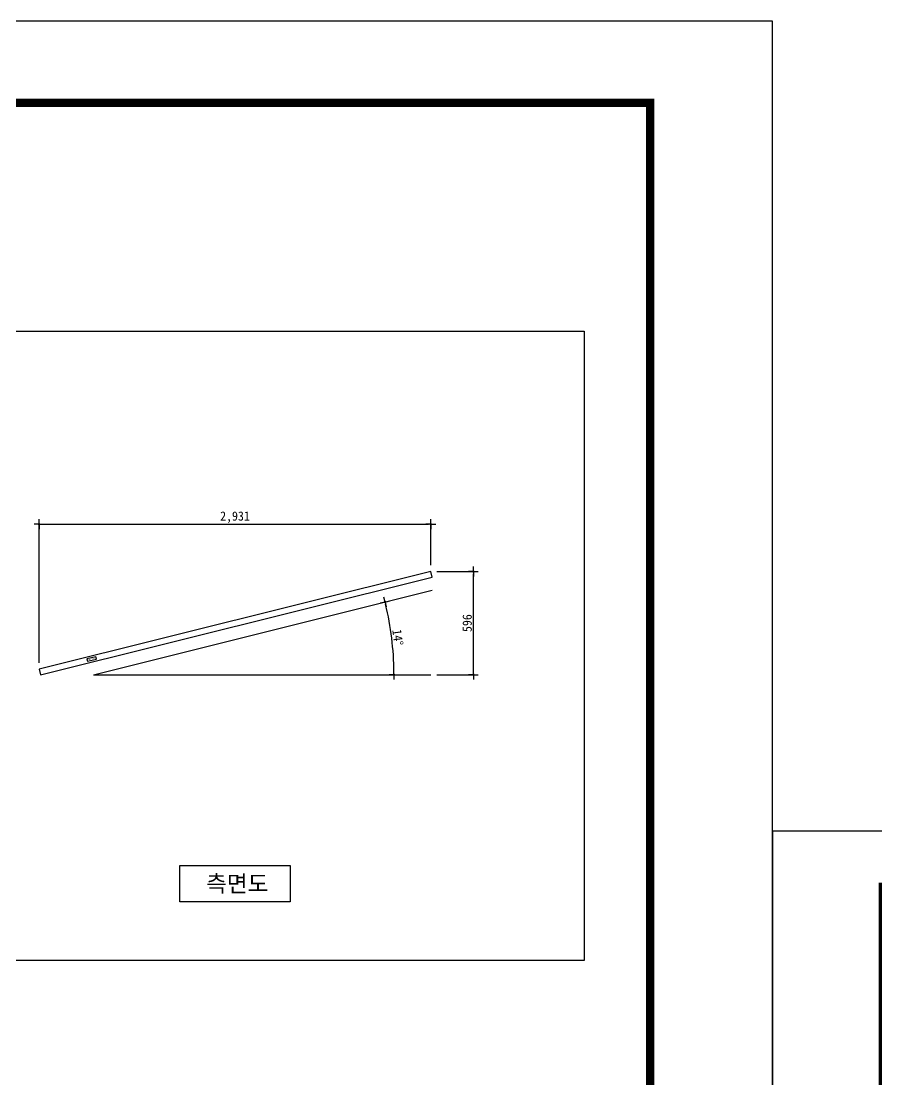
# Model space of a CAD drawing. Header units: millimetres. Extents: x 10297564 to 11610295, y -9287743 to -8409454.
# Drawn here: x 10681277 to 10723164, y -9220765 to -9168943 of the extents above; entities that cross this region are included whole.
import ezdxf
from ezdxf.enums import TextEntityAlignment as Align

# ---------------------------------------------------------------- set-up
doc = ezdxf.new("R2010")
doc.units = ezdxf.units.MM
doc.header["$LTSCALE"] = 100
for name, color, linetype in [('-0', 7, 'Continuous'), ('BOX', 7, 'Continuous'), ('BOX_Def', 8, 'Continuous'), ('E1', 1, 'Continuous'), ('text', 7, 'Continuous'), ('TEXTLINE', 1, 'Continuous')]:
    doc.layers.add(name, color=color, linetype=linetype)
doc.layers.add('TITLE', color=7, linetype='Continuous', lineweight=0)
doc.styles.add('HL-S1', font='DotumChe.ttf')
doc.styles.add('MG', font='malgun.ttf')
doc.styles.get("Standard").update_dxf_attribs({"font": 'arial.ttf'})
doc.dimstyles.new('HL-300', dxfattribs={"dimscale": 150, "dimtxt": 3, "dimasz": 0.8, "dimexe": 1.5, "dimexo": 2, "dimgap": 0.5, "dimtad": 1, "dimdec": 0, "dimzin": 0, "dimdsep": 46, "dimlunit": 6, "dimtxsty": 'HL-S1', "dimblk": 'HL-DOT', "dimcen": 1.5, "dimdle": 1.5, "dimclrd": 256, "dimclre": 256, "dimclrt": 3, "dimadec": 0, "dimazin": 0, "dimtfac": 1, "dimtdec": 0, "dimtix": 1, "dimtmove": 2, "dimatfit": 3, "dimldrblk": 'DOTSMALL', "dimfxl": 1.5, "dimtolj": 1, "dimtzin": 0, "dimlwd": -1, "dimarcsym": 0})

# ---------------------------------------------------------------- blocks, each defined once
blk = doc.blocks.new('20240531_1707261')
at = {"layer": '-0', "lineweight": -3}
for points in [[(-18662, 3048), (-18571, 3386), (4978, -2924), (4888, -3262)], [(1533, -2259), (1572, -2114), (2103, -2257), (2064, -2401)]]:
    blk.add_lwpolyline(points, close=True, dxfattribs=at)
at = {"layer": '-0', "lineweight": -3, "insert": (1820, -2254), "char_height": 60, "attachment_point": 5, "rotation": 165}
blk.add_mtext_dynamic_manual_height_columns('BARCODE', width=55, gutter_width=12.5, heights=[18.4], dxfattribs=at)
blk = doc.blocks.new('HL-DOT')
at = {"color": 0, "linetype": 'ByBlock'}
for q in [(-2, 0), (0, 2), (0, -2), (2, 0)]:
    blk.add_line((0, 0), q, dxfattribs=at)
at = {"color": 0, "linetype": 'ByBlock', "const_width": 0.5}
blk.add_lwpolyline([(-0.25, 0, 1), (0.25, 0, 1)], format="xyb", close=True, dxfattribs=at)
blk = doc.blocks.new('*D902')
at = {"layer": 'defpoints', "color": 0, "linetype": 'Continuous', "ltscale": 2, "transparency": 16777216}
for p in [(10701399, -9196802), (10699478, -9199739), (10684822, -9200935), (10684822, -9200935), (10701330, -9200935)]:
    blk.add_point(p, dxfattribs=at)
at = {"layer": 'E1', "ltscale": 2, "transparency": 16777216}
blk.add_arc((10684822, -9200935), 14705, 0.4676, 13.5324, dxfattribs=at)
at = {"layer": 'E1', "linetype": 'Continuous', "ltscale": 2, "transparency": 16777216, "xscale": 120, "yscale": 120, "zscale": 120}
for p, rotation in [((10699090, -9197378), 103.7662172743126), ((10699527, -9200935), 270.2337827256528)]:
    blk.add_blockref('HL-DOT', p, dxfattribs=dict(at, rotation=rotation))
at = {"layer": 'E1', "color": 3, "linetype": 'Continuous', "ltscale": 2, "transparency": 16777216, "insert": (10699715, -9199107), "char_height": 450, "attachment_point": 5, "rotation": 277, "style": 'HL-S1'}
blk.add_mtext('\\A1;14°', dxfattribs=at)
blk = doc.blocks.new('_DotSmall')
at = {"color": 0, "linetype": 'ByBlock', "const_width": 0.5}
blk.add_lwpolyline([(-0.0625, 0, 1), (0.0625, 0, 1)], format="xyb", close=True, dxfattribs=at)
blk = doc.blocks.new('*D903')
at = {"layer": 'defpoints', "color": 0, "linetype": 'Continuous', "ltscale": 2, "transparency": 16777216}
for p in [(10701330, -9195880), (10703413, -9195880), (10701330, -9200935)]:
    blk.add_point(p, dxfattribs=at)
at = {"layer": 'E1', "linetype": 'Continuous', "lineweight": -2, "ltscale": 2, "transparency": 16777216}
for p, q in [((10701630, -9195880), (10703638, -9195880)), ((10701630, -9200935), (10703638, -9200935))]:
    blk.add_line(p, q, dxfattribs=at)
at = {"layer": 'E1', "ltscale": 2, "transparency": 16777216}
blk.add_line((10703413, -9200815), (10703413, -9196000), dxfattribs=at)
at = {"layer": 'E1', "linetype": 'Continuous', "ltscale": 2, "transparency": 16777216, "xscale": 120, "yscale": 120, "zscale": 120}
for p, rotation in [((10703413, -9195880), 90), ((10703413, -9200935), 270)]:
    blk.add_blockref('HL-DOT', p, dxfattribs=dict(at, rotation=rotation))
at = {"layer": 'E1', "color": 3, "linetype": 'Continuous', "ltscale": 2, "transparency": 16777216, "insert": (10703113, -9198408), "char_height": 450, "attachment_point": 5, "rotation": 90, "style": 'HL-S1'}
blk.add_mtext('\\A1;596', dxfattribs=at)
blk = doc.blocks.new('*D904')
at = {"layer": 'defpoints', "color": 0, "linetype": 'Continuous', "ltscale": 2, "transparency": 16777216}
for p in [(10701330, -9193568), (10701330, -9195880), (10682157, -9200660)]:
    blk.add_point(p, dxfattribs=at)
at = {"layer": 'E1', "linetype": 'Continuous', "lineweight": -2, "ltscale": 2, "transparency": 16777216}
for p, q in [((10682157, -9200360), (10682157, -9193343)), ((10701330, -9195580), (10701330, -9193343))]:
    blk.add_line(p, q, dxfattribs=at)
at = {"layer": 'E1', "ltscale": 2, "transparency": 16777216}
blk.add_line((10682277, -9193568), (10701210, -9193568), dxfattribs=at)
at = {"layer": 'E1', "linetype": 'Continuous', "ltscale": 2, "transparency": 16777216, "xscale": 120, "yscale": 120, "zscale": 120, "rotation": 180}
blk.add_blockref('HL-DOT', (10682157, -9193568), dxfattribs=at)
at = {"layer": 'E1', "linetype": 'Continuous', "ltscale": 2, "transparency": 16777216, "xscale": 120, "yscale": 120, "zscale": 120}
blk.add_blockref('HL-DOT', (10701330, -9193568), dxfattribs=at)
at = {"layer": 'E1', "color": 3, "linetype": 'Continuous', "ltscale": 2, "transparency": 16777216, "insert": (10691744, -9193225), "char_height": 450, "attachment_point": 5, "style": 'HL-S1'}
blk.add_mtext('\\A1;2,931', dxfattribs=at)
blk = doc.blocks.new('A$C78AD5415')
at = {"layer": 'BOX', "const_width": 2}
blk.add_lwpolyline([(40, 20), (40, 574), (811, 574), (811, 20)], close=True, dxfattribs=at)
at = {"layer": 'BOX_Def'}
blk.add_lwpolyline([(0, 0), (841, 0), (841, 594), (0, 594)], close=True, dxfattribs=at)

msp = doc.modelspace()

# ---------------------------------------------------------------- block references
at = {"layer": 'TITLE', "color": 4, "xscale": 133.2622362042015, "yscale": 133.2622362042015, "zscale": 133.2622362042015}
msp.add_blockref('A$C78AD5415', (10718064, -9287743.3), dxfattribs=at)

# ---------------------------------------------------------------- wipeouts: each hides what was drawn before it
at = {"linetype": 'ByBlock'}
msp.add_wipeout([(10661157.3, -9184124), (10708842.1, -9184124), (10708842.1, -9214922.7), (10661157.3, -9214922.7)], dxfattribs=at).dxf.layer = 'TEXTLINE'

# ---------------------------------------------------------------- next in the draw order: linework, layer by layer
at = {"layer": 'E1', "linetype": 'Continuous', "ltscale": 2}
for q in [(10701398.9, -9196802.2), (10701330.2, -9200935.4)]:
    msp.add_line((10684821.8, -9200935.4), q, dxfattribs=at)
at = {"layer": 'TEXTLINE'}
for points in [[(10661157.3, -9184124), (10708842.1, -9184124), (10708842.1, -9214922.7), (10661157.3, -9214922.7)], [(10689044.8, -9210270), (10694442.9, -9210270), (10694442.9, -9212048), (10689044.8, -9212048)]]:
    msp.add_lwpolyline(points, close=True, dxfattribs=at)

# ---------------------------------------------------------------- next in the draw order: block references
at = {"layer": 'TEXTLINE', "linetype": 'ByBlock', "xscale": -0.8104882789776668, "yscale": 0.8104882789776668, "zscale": 0.8104882789776668, "rotation": 359}
msp.add_blockref('20240531_1707261', (10686233.1, -9198361.4), dxfattribs=at)
at = {"layer": 'TITLE', "color": 4, "xscale": 200, "yscale": 200, "zscale": 200}
msp.add_blockref('A$C78AD5415', (10549864, -9287743.3), dxfattribs=at)

# ---------------------------------------------------------------- next in the draw order: texts
at = {"layer": 'text', "style": 'MG'}
msp.add_text('측면도', height=810.49, dxfattribs=at).set_placement((10691854.8, -9211159), align=Align.MIDDLE_CENTER)

# ---------------------------------------------------------------- next in the draw order: dimensions: what is measured, and where the dimension line sits
at = {"layer": 'E1', "linetype": 'Continuous', "ltscale": 2}
dim = msp.add_linear_dim(base=(10701330.2, -9193568.1), p1=(10682157.5, -9200660.1), p2=(10701330.2, -9195879.8), text='2,931', dimstyle='HL-300', dxfattribs=at)
dim.commit()
dim.dimension.update_dxf_attribs({"geometry": '*D904', "text_midpoint": (10691743.9, -9193225.2)})
dim = msp.add_linear_dim(base=(10703413.1, -9195879.8), p1=(10701330.2, -9200935.4), p2=(10701330.2, -9195879.8), angle=90, text='596', dimstyle='HL-300', dxfattribs=at)
dim.commit()
dim.dimension.update_dxf_attribs({"geometry": '*D903', "text_midpoint": (10703112.8, -9198407.6)})
dim = msp.add_angular_dim_2l(base=(10699478, -9199739), line1=((10684821.8, -9200935.4), (10701330.2, -9200935.4)), line2=((10684821.8, -9200935.4), (10701398.9, -9196802.2)), dimstyle='HL-300', dxfattribs=at)
dim.commit()
dim.dimension.update_dxf_attribs({"geometry": '*D902', "text_midpoint": (10699714.9, -9199106.7)})

doc.saveas('drawing.dxf')
